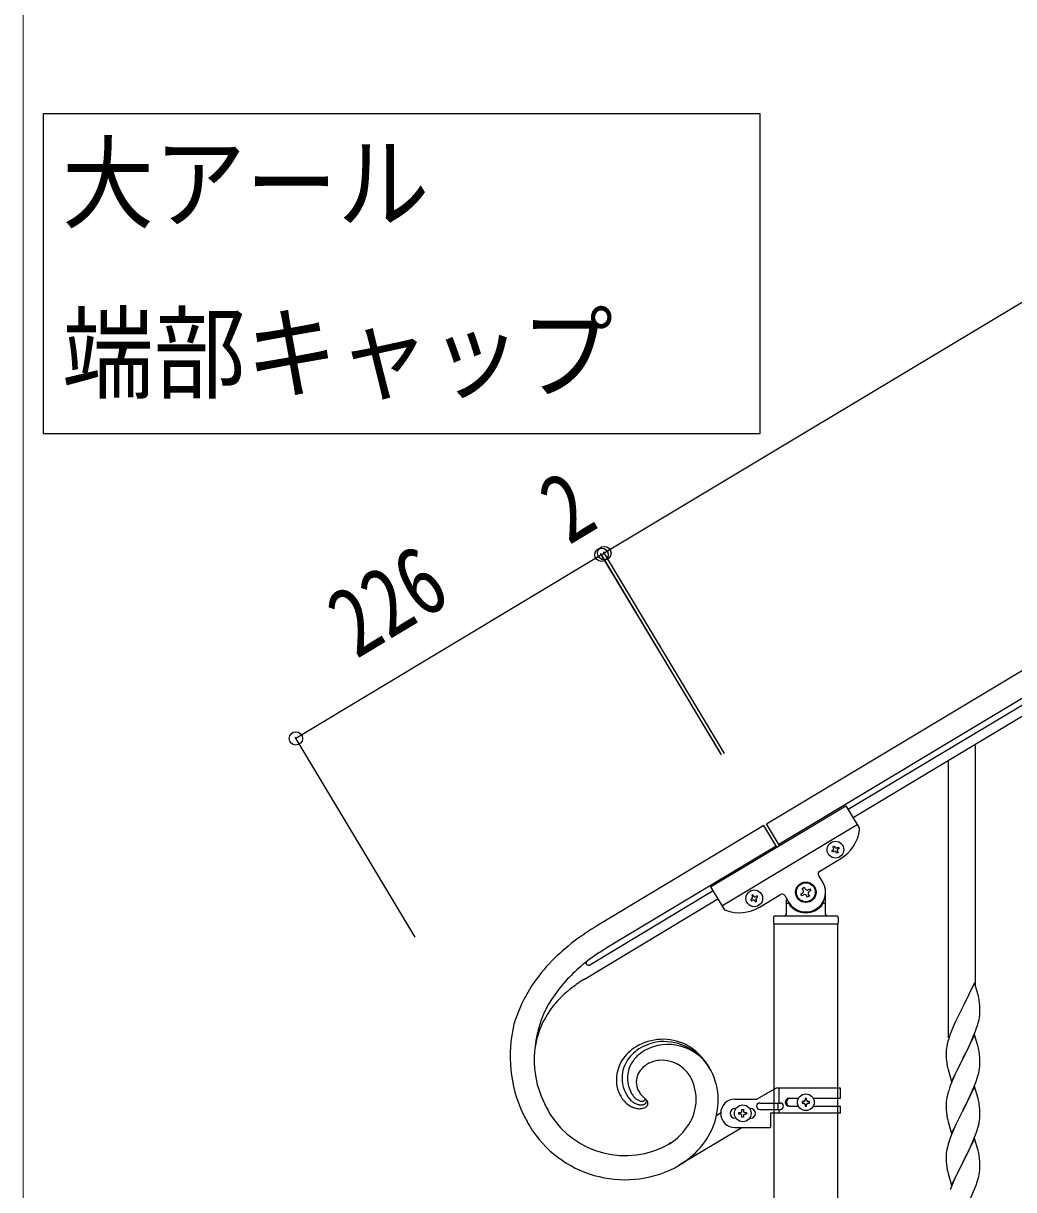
# Model space of a CAD drawing. Units: millimetres, scale not verified. Extents: x -4015 to 4015, y -2862 to 2860.
# Drawn here: x -3965 to -3337, y -1428 to -689 of the extents above; entities that cross this region are included whole.
import ezdxf
from ezdxf.enums import TextEntityAlignment as Align

# ---------------------------------------------------------------- set-up
doc = ezdxf.new("R2010")
doc.units = ezdxf.units.MM
doc.header["$LTSCALE"] = 10
doc.layers.add('0-3_YKK_A1', color=4, linetype='Continuous')
doc.layers.add('0-4_YKK_D', color=6, linetype='Continuous')
doc.layers.add('0-5_YKK_ZWAK', color=92, linetype='Continuous', lineweight=18)
doc.styles.add('ＭＳ ゴシック', font='')
doc.styles.get('ＭＳ ゴシック').set_extended_font_data('MS Gothic')

msp = doc.modelspace()

# ---------------------------------------------------------------- linework, layer by layer
at = {"layer": '0-3_YKK_A1'}
for p, q in [((-3494.07, -1196.45), (-2547.71, -628.71)), ((-3486.36, -1209.31), (-2539.99, -641.58)), ((-2628, -699.04), (-3442.28, -1187.54)), ((-2624.91, -704.18), (-3439.19, -1192.68)), ((-3361.67, -1299.33), (-3361.67, -1146.86)), ((-3378.67, -1332.25), (-3378.67, -1157.08)), ((-3529.54, -1236.47), (-3443.79, -1185.02)), ((-3443.79, -1185.02), (-3435.39, -1199.02)), ((-3495.72, -1197.52), (-3601.32, -1260.97)), ((-3522.34, -1248.47), (-3436.59, -1197.03)), ((-3487.48, -1211.23), (-3495.72, -1197.52)), ((-3485.81, -1210.23), (-3494.07, -1196.45)), ((-3449.41, -1211.74), (-3448.58, -1211.24)), ((-3460.34, -1226.44), (-3447.05, -1218.46)), ((-3451.38, -1214.04), (-3452.2, -1214.54)), ((-3458.45, -1233.47), (-3461.03, -1229.18)), ((-3527.96, -1239.05), (-3606.11, -1286.01)), ((-3529.54, -1236.47), (-3521.15, -1250.46)), ((-3498.5, -1249.33), (-3485.21, -1241.36)), ((-3470.53, -1241.48), (-3471.66, -1242.16)), ((-3467.82, -1238.32), (-3466.68, -1237.64)), ((-3456.67, -1253.9), (-3456.67, -1239.9)), ((-3609.41, -1294.92), (-3524.91, -1244.15)), ((-3503.33, -1244.09), (-3504.15, -1244.58)), ((-3500.36, -1243.43), (-3499.54, -1242.93)), ((-3482.47, -1242.04), (-3479.89, -1246.33)), ((-3481.67, -1244.45), (-3481.67, -1253.9)), ((-3480.67, -1246.9), (-3480.4, -1246.9)), ((-3457.67, -1246.9), (-3457.95, -1246.9)), ((-3489.67, -1255.9), (-3489.67, -1259.4)), ((-3488.67, -1254.9), (-3449.67, -1254.9)), ((-3448.67, -1255.9), (-3448.67, -1259.4)), ((-3489.42, -1259.9), (-3489.42, -1832.77)), ((-3489.42, -1259.9), (-3448.92, -1259.9)), ((-3489.17, -1259.9), (-3449.17, -1259.9)), ((-3448.92, -1833.56), (-3448.92, -1259.9)), ((-3600.19, -1278.03), (-3593.59, -1273.83)), ((-3608, -1283.72), (-3607.98, -1283.69)), ((-3607.9, -1283.62), (-3607.8, -1283.53)), ((-3579.91, -1366.96), (-3579.38, -1367.87)), ((-3579.91, -1366.96), (-3579.38, -1367.87)), ((-3488.03, -1364), (-3500.16, -1371)), ((-3447.16, -1364), (-3488.03, -1364)), ((-3486.13, -1373.5), (-3486.13, -1364)), ((-3447.16, -1370.5), (-3447.16, -1364)), ((-3570.8, -1370.92), (-3571.02, -1370.74)), ((-3514.16, -1371), (-3500.16, -1371)), ((-3498.36, -1373.5), (-3485.28, -1373.5)), ((-3486.68, -1377.5), (-3486.68, -1373.5)), ((-3479.75, -1370.5), (-3473.83, -1370.5)), ((-3470.6, -1372.52), (-3471.56, -1372.52)), ((-3467.72, -1373.48), (-3466.76, -1373.48)), ((-3464.48, -1370.5), (-3447.16, -1370.5)), ((-3525.59, -1381.13), (-3522.95, -1379.54)), ((-3513.52, -1377), (-3514.16, -1377)), ((-3510.6, -1380.48), (-3511.56, -1380.48)), ((-3507.72, -1379.52), (-3506.76, -1379.52)), ((-3504.79, -1377), (-3504.16, -1377)), ((-3498.36, -1377.5), (-3485.28, -1377.5)), ((-3491.66, -1380), (-3491.66, -1389)), ((-3447.16, -1380), (-3491.66, -1380)), ((-3486.13, -1380), (-3486.13, -1377.5)), ((-3479.75, -1375.5), (-3473.83, -1375.5)), ((-3464.48, -1375.5), (-3447.16, -1375.5)), ((-3447.16, -1380), (-3447.16, -1375.5)), ((-3379.87, -1380.81), (-3379.73, -1381.79)), ((-3510.19, -1389.37), (-3549.43, -1412.95)), ((-3513.52, -1383), (-3514.16, -1383)), ((-3514.16, -1389), (-3491.66, -1389)), ((-3504.79, -1383), (-3504.16, -1383)), ((-3554.48, -1398.56), (-3556.02, -1399.54)), ((-3552.26, -1414.56), (-3549.43, -1412.95)), ((-3552.26, -1414.56), (-3549.43, -1412.95)), ((-3379.87, -1413.67), (-3379.73, -1414.66))]:
    msp.add_line(p, q, dxfattribs=at)
msp.add_lwpolyline([(-3952.72, -746.53), (-3952.72, -949.08), (-3498.16, -949.08), (-3498.16, -746.53)], close=True, dxfattribs=at)
for points in [[(-3600.19, -1278.03), (-3593.59, -1273.83), (-3488, -1210.38)], [(-3451.55, -1211.9), (-3452.04, -1211.08), (-3451.22, -1210.59), (-3450.72, -1211.41)], [(-3448.58, -1211.24), (-3448.09, -1212.07), (-3448.91, -1212.56)], [(-3452.2, -1214.54), (-3452.7, -1213.71), (-3451.87, -1213.22)], [(-3449.24, -1213.88), (-3448.75, -1214.7), (-3449.57, -1215.2), (-3450.06, -1214.37)], [(-3502.17, -1242.27), (-3502.67, -1241.45), (-3503.49, -1241.95), (-3503, -1242.77)], [(-3471.66, -1242.16), (-3472.34, -1241.03), (-3471.21, -1240.35)], [(-3470.76, -1238.54), (-3471.44, -1237.41), (-3470.31, -1236.73), (-3469.63, -1237.86)], [(-3467.59, -1241.26), (-3466.91, -1242.39), (-3468.04, -1243.07), (-3468.72, -1241.94)], [(-3466.68, -1237.64), (-3466, -1238.77), (-3467.14, -1239.45)], [(-3504.15, -1244.58), (-3503.66, -1245.4), (-3502.83, -1244.91)], [(-3501.52, -1245.24), (-3501.02, -1246.06), (-3500.2, -1245.57), (-3500.69, -1244.74)], [(-3499.54, -1242.93), (-3500.03, -1242.11), (-3500.86, -1242.6)], [(-3362.27, -1297.31), (-3369.5, -1312.17), (-3369.84, -1312.84), (-3372.66, -1318.48), (-3374.22, -1321.76), (-3375.33, -1324.23), (-3376.8, -1327.75), (-3377.57, -1329.78)], [(-3359.54, -1306.85), (-3359.76, -1305.91), (-3360.01, -1304.95), (-3362.27, -1297.31)], [(-3358.8, -1316.63), (-3358.78, -1315.83), (-3358.78, -1314.69), (-3358.83, -1312.96), (-3358.89, -1311.71), (-3359, -1310.3)], [(-3359.69, -1321.98), (-3359.36, -1320.57), (-3359.09, -1319.2), (-3358.9, -1317.89)], [(-3379.24, -1351.29), (-3378.99, -1352.25), (-3376.72, -1359.89), (-3369.5, -1345.04), (-3369.33, -1344.71), (-3367.61, -1341.32), (-3366.11, -1338.26), (-3364.99, -1335.92), (-3363.88, -1333.47), (-3362.81, -1330.96), (-3361.61, -1327.92), (-3360.88, -1325.91), (-3360.39, -1324.41)], [(-3362.27, -1330.17), (-3369.5, -1345.04), (-3369.66, -1345.37), (-3372.45, -1350.9), (-3373.77, -1353.67), (-3374.22, -1354.63), (-3375.97, -1358.6), (-3377, -1361.13), (-3377.57, -1362.65)], [(-3359.54, -1339.71), (-3359.76, -1338.78), (-3360.01, -1337.82), (-3362.27, -1330.17)], [(-3378.6, -1332.79), (-3379.04, -1334.26), (-3379.53, -1336.17), (-3379.82, -1337.55), (-3380.04, -1338.88)], [(-3380.17, -1340.16), (-3380.21, -1340.97), (-3380.22, -1341.37), (-3380.2, -1343.23), (-3380.17, -1344.24), (-3380.12, -1345.18), (-3380.02, -1346.62), (-3379.87, -1347.94), (-3379.73, -1348.93)], [(-3379.24, -1384.16), (-3378.92, -1385.36), (-3376.72, -1392.76), (-3369.5, -1377.9), (-3369.33, -1377.57), (-3367.61, -1374.19), (-3366.11, -1371.13), (-3364.99, -1368.78), (-3363.45, -1365.34), (-3362.6, -1363.33), (-3361.23, -1359.78), (-3360.55, -1357.78), (-3360.09, -1356.3), (-3359.57, -1354.37), (-3359.26, -1352.98), (-3359.02, -1351.62), (-3358.86, -1350.33), (-3358.8, -1349.5), (-3358.78, -1348.7), (-3358.78, -1347.55), (-3358.83, -1345.83), (-3358.89, -1344.58), (-3359, -1343.17)], [(-3362.27, -1363.05), (-3369.5, -1377.9), (-3369.84, -1378.58), (-3372.66, -1384.22), (-3374, -1387.02), (-3375.33, -1389.96), (-3376.6, -1392.98), (-3377.39, -1395.01), (-3378.11, -1397.03), (-3378.9, -1399.51), (-3379.42, -1401.43), (-3379.73, -1402.83), (-3379.97, -1404.18), (-3380.13, -1405.48), (-3380.19, -1406.31), (-3380.22, -1407.11), (-3380.2, -1408.97), (-3380.17, -1409.98), (-3380.12, -1410.92), (-3380.04, -1412.08)], [(-3378.6, -1365.65), (-3379.04, -1367.12), (-3379.42, -1368.56), (-3379.73, -1369.96), (-3379.97, -1371.31), (-3380.13, -1372.61), (-3380.19, -1373.44), (-3380.22, -1374.24), (-3380.2, -1376.1), (-3380.17, -1377.11), (-3380.12, -1378.05), (-3380.04, -1379.21)], [(-3359.54, -1372.59), (-3359.76, -1371.65), (-3360.01, -1370.69), (-3362.27, -1363.05)], [(-3571.78, -1371.94), (-3571.75, -1371.92), (-3571.71, -1371.89)], [(-3571.78, -1371.94), (-3571.75, -1371.92), (-3571.71, -1371.89)], [(-3571.49, -1371.72), (-3571.46, -1371.69), (-3571.38, -1371.61)], [(-3571.49, -1371.72), (-3571.46, -1371.69), (-3571.38, -1371.61)], [(-3471.56, -1372.52), (-3471.56, -1373.48), (-3470.6, -1373.48)], [(-3468.68, -1371.56), (-3468.68, -1370.6), (-3469.64, -1370.6), (-3469.64, -1371.56)], [(-3469.64, -1374.44), (-3469.64, -1375.4), (-3468.68, -1375.4), (-3468.68, -1374.44)], [(-3466.76, -1373.48), (-3466.76, -1372.52), (-3467.72, -1372.52)], [(-3511.56, -1380.48), (-3511.56, -1379.52), (-3510.6, -1379.52)], [(-3509.64, -1378.56), (-3509.64, -1377.6), (-3508.68, -1377.6), (-3508.68, -1378.56)], [(-3508.68, -1381.44), (-3508.68, -1382.4), (-3509.64, -1382.4), (-3509.64, -1381.44)], [(-3506.76, -1379.52), (-3506.76, -1380.48), (-3507.72, -1380.48)], [(-3379.24, -1417.03), (-3378.99, -1417.98), (-3378.92, -1418.23), (-3376.72, -1425.63), (-3369.5, -1410.77), (-3369.33, -1410.44), (-3366.55, -1404.9), (-3365.44, -1402.6), (-3364.77, -1401.17), (-3363.45, -1398.21), (-3362.6, -1396.19), (-3361.23, -1392.65), (-3360.55, -1390.65), (-3360.09, -1389.17), (-3359.57, -1387.24), (-3359.26, -1385.85), (-3359.02, -1384.49), (-3358.86, -1383.2), (-3358.8, -1382.37), (-3358.78, -1381.57), (-3358.78, -1380.42), (-3358.83, -1378.7), (-3358.89, -1377.45), (-3359, -1376.04)], [(-3362.27, -1395.91), (-3369.5, -1410.77), (-3369.66, -1411.1), (-3372.66, -1417.09), (-3374, -1419.89), (-3375.33, -1422.83), (-3376.8, -1426.36), (-3377.57, -1428.39)], [(-3359.54, -1405.45), (-3359.76, -1404.51), (-3360.01, -1403.56), (-3362.27, -1395.91)], [(-3379.45, -1448.96), (-3379.24, -1449.9), (-3378.92, -1451.1), (-3376.72, -1458.5), (-3369.5, -1443.64), (-3369.33, -1443.31), (-3364.77, -1434.04), (-3363.45, -1431.08), (-3362.19, -1428.05), (-3361.23, -1425.52), (-3360.55, -1423.51), (-3360.09, -1422.04), (-3359.57, -1420.11), (-3359.26, -1418.71), (-3359.02, -1417.36), (-3358.86, -1416.07), (-3358.8, -1415.24), (-3358.78, -1414.44), (-3358.78, -1413.29), (-3358.83, -1411.56), (-3358.89, -1410.32), (-3359, -1408.91)]]:
    msp.add_lwpolyline(points, dxfattribs=at)
for centre, radius in [((-3450.39, -1212.89), 5.3), ((-3469.17, -1239.9), 6.5), ((-3469.17, -1239.9), 6), ((-3501.84, -1243.76), 5.3), ((-3509.16, -1380), 5.3), ((-3469.16, -1373), 5.3)]:
    msp.add_circle(centre, radius, dxfattribs=at)
for centre, radius, start, end in [((-3459.91, -1197.03), 25, 300.96, 352.46005), ((-3437.11, -1200.04), 2, 352.46005, 30.96), ((-3452.37, -1212.4), 0.96, 300.96, 30.96), ((-3449.9, -1210.91), 0.96, 210.96, 300.96), ((-3450.89, -1214.87), 0.96, 30.96, 120.96), ((-3448.42, -1213.38), 0.96, 120.96, 210.96), ((-3459.31, -1228.15), 2, 120.96, 210.96), ((-3469.17, -1239.9), 12.5, 210.96, 30.96), ((-3484.18, -1243.07), 2, 30.96, 120.96), ((-3471.89, -1239.22), 1.32, 300.96, 30.96), ((-3469.85, -1242.62), 1.32, 30.96, 120.96), ((-3468.49, -1237.18), 1.32, 210.96, 300.96), ((-3466.46, -1240.58), 1.32, 120.96, 210.96), ((-3503.82, -1243.26), 0.96, 300.96, 30.96), ((-3502.34, -1245.73), 0.96, 30.96, 120.96), ((-3501.35, -1241.78), 0.96, 210.96, 300.96), ((-3499.87, -1244.25), 0.96, 120.96, 210.96), ((-3480.67, -1247.9), 1, 90, 180), ((-3480.4, -1247.4), 0.5, 33.74899, 90), ((-3469.17, -1239.9), 13, 213.74899, 326.25101), ((-3457.95, -1247.4), 0.5, 90, 146.25101), ((-3457.67, -1247.9), 1, 0, 90), ((-3519.43, -1249.43), 2, 210.96, 249.45995), ((-3511.36, -1227.89), 25, 249.45995, 300.96), ((-3488.67, -1255.9), 1, 90, 180), ((-3482.67, -1253.9), 1, 270, 0), ((-3455.67, -1253.9), 1, 180, 270), ((-3449.67, -1255.9), 1, 0, 90), ((-3483.71, -1450.5), 223.06, 121.81931, 126.40237), ((-3483.71, -1450.5), 223.06, 121.81935, 126.4024), ((-3489.17, -1259.4), 0.5, 180, 270), ((-3449.17, -1259.4), 0.5, 270, 0), ((-3518.18, -1396.18), 158.94, 128.02465, 134.89808), ((-3518.18, -1396.18), 158.94, 128.02465, 134.89808), ((-3495.35, -1428.54), 183.43, 124.8606, 129.44365), ((-3495.35, -1428.54), 183.43, 124.8606, 129.44365), ((-3540.35, -1369.34), 124.33, 136.39222, 145.55466), ((-3540.35, -1369.34), 124.33, 136.39203, 145.55447), ((-3606.86, -1284.72), 1.52, 150.14474, 210.58304), ((-3606.38, -1285.07), 2.12, 143.88077, 148.46382), ((-3606.89, -1284.72), 1.5, 210.99996, 301.00004), ((-3605.4, -1285.94), 3.42, 139.47981, 141.77156), ((-3606.13, -1285.51), 2.6, 133.22105, 135.51281), ((-3499.4, -1412.96), 168.96, 131.73736, 136.32041), ((-3499.4, -1412.96), 168.96, 131.73736, 136.32041), ((-3561.33, -1351.54), 97, 147.21468, 163.23137), ((-3561.33, -1351.54), 97, 147.21468, 163.23137), ((-3530.3, -1375.97), 121.18, 138.88224, 145.75567), ((-3530.3, -1375.97), 121.18, 138.88195, 145.75538), ((-3554.77, -1378.73), 100.36, 128.87452, 135.74796), ((-3542.63, -1402.02), 126.22, 121.94586, 126.52892), ((-3570.14, -1345.57), 71.2, 147.93262, 193.17235), ((-3570.14, -1345.57), 71.2, 147.93262, 193.17235), ((-3401.01, -1315.55), 42.37, 9.56725, 11.859), ((-3583.34, -1347.84), 58.38, 137.90169, 171.17014), ((-3403.86, -1315.16), 45.12, 6.17603, 8.46779), ((-3420.79, -1305.7), 63.23, 342.78424, 345.07599), ((-3390.22, -1314.64), 31.49, 354.07159, 356.36334), ((-3570.54, -1343.81), 86.08, 166.38917, 204.98135), ((-3570.54, -1343.81), 86.08, 166.38917, 204.98135), ((-3302.97, -1357.03), 79.42, 159.93435, 162.22611), ((-3561.84, -1362.18), 28.63, 121.50226, 146.61146), ((-3559.75, -1366.57), 33.47, 64.47697, 120.62195), ((-3557.74, -1367.53), 33.2, 96.71872, 119.56109), ((-3556.55, -1367.35), 30.95, 31.69478, 118.90042), ((-3556.53, -1367.17), 30.8, 31.88331, 119.08894), ((-3559.51, -1368.66), 34.16, 30.96175, 93.53073), ((-3563.62, -1370.13), 38.4, 43.25622, 61.5519), ((-3563.47, -1358.62), 22.46, 138.85947, 168.48712), ((-3559.35, -1360.72), 23.86, 134.29597, 152.59166), ((-3559.35, -1360.72), 23.86, 134.2954, 152.59108), ((-3558.83, -1363.55), 29.21, 121.54254, 137.55923), ((-3552.6, -1370.04), 35.28, 122.40672, 131.56916), ((-3552.6, -1370.04), 35.28, 122.40693, 131.56937), ((-3577.25, -1380.27), 55.31, 32.07775, 41.24019), ((-3348.23, -1342.77), 32.04, 173.03232, 175.32407), ((-3401.13, -1348.42), 42.49, 9.53591, 11.82766), ((-3403.73, -1348.02), 45, 6.19632, 8.48807), ((-3565.1, -1358.95), 24.15, 148.73673, 191.7686), ((-3562.49, -1357.71), 19.72, 156.16042, 207.97147), ((-3562.49, -1357.71), 19.72, 156.15925, 207.97031), ((-3559.68, -1364.33), 18.49, 130.28605, 144.02058), ((-3559.68, -1364.33), 18.49, 130.28533, 144.01985), ((-3552.37, -1375.52), 31.8, 122.72218, 127.30523), ((-3552.36, -1375.52), 31.8, 122.72186, 127.30491), ((-3560.03, -1366.16), 19.83, 95.86079, 118.70316), ((-3560.61, -1367.63), 21.24, 31.73874, 96.42738), ((-3567.84, -1372.61), 43.29, 4.98152, 30.09071), ((-3567.84, -1372.61), 43.29, 4.98152, 30.09071), ((-3320.36, -1337.86), 60.39, 190.55951, 192.85127), ((-3563.75, -1357.34), 21.96, 171.59503, 210.18721), ((-3564.55, -1360.25), 12.16, 146.10523, 200.08816), ((-3564.55, -1360.25), 12.16, 146.10687, 200.0898), ((-3568.89, -1371.14), 30.15, 330.84699, 29.14386), ((-3557.87, -1337.52), 85.14, 196.56915, 210.30367), ((-3557.87, -1337.52), 85.14, 196.56915, 210.30367), ((-3565.41, -1357.37), 24.22, 195.58437, 209.31889), ((-3558.62, -1356.57), 19.04, 204.35025, 213.51269), ((-3558.62, -1356.57), 19.04, 204.34648, 213.50892), ((-3550.56, -1348.9), 30.07, 217.22274, 221.8058), ((-3550.56, -1348.9), 30.07, 217.22274, 221.8058), ((-3302.97, -1389.9), 79.42, 159.93435, 162.22611), ((-3567.32, -1357.51), 22.51, 211.3841, 220.54654), ((-3570.09, -1359.2), 19.3, 222.08275, 233.53237), ((-3563.43, -1356.27), 22.79, 212.1138, 218.98723), ((-3572.1, -1360.66), 16.95, 236.04138, 247.491), ((-3568.53, -1359.57), 16.77, 221.19588, 230.35832), ((-3568.96, -1361.43), 12.25, 211.72659, 227.74328), ((-3568.96, -1361.43), 12.25, 211.7299, 227.7466), ((-3570.29, -1360.75), 14.74, 232.69227, 241.85471), ((-3571.32, -1361.07), 14, 244.93834, 251.81177), ((-3570.06, -1361.99), 11.11, 229.98972, 239.15216), ((-3570.06, -1361.99), 11.11, 229.98972, 239.15216), ((-3569.84, -1360.46), 12.55, 241.85684, 246.43989), ((-3569.84, -1360.46), 12.55, 241.8664, 246.44945), ((-3573.11, -1365.17), 9.55, 254.36756, 261.24099), ((-3571.47, -1362.88), 9.69, 249.56325, 254.1463), ((-3571.47, -1362.89), 9.69, 249.55206, 254.13511), ((-3573.53, -1365.89), 8.78, 263.22737, 270.1008), ((-3572.45, -1365.09), 7.31, 256.84369, 261.42675), ((-3572.45, -1365.09), 7.31, 256.84369, 261.42675), ((-3572.69, -1364.26), 8.1, 263.94638, 266.23813), ((-3572.69, -1364.26), 8.1, 263.94638, 266.23813), ((-3573.77, -1367.91), 6.77, 272.18489, 279.05832), ((-3573.13, -1364.76), 7.58, 269.31189, 271.60364), ((-3573.13, -1364.76), 7.58, 269.33109, 271.62285), ((-3549.55, -1345.43), 33.19, 225.10995, 229.69301), ((-3549.55, -1345.43), 33.19, 225.10581, 229.68886), ((-3573.57, -1365.28), 7.08, 275.24281, 277.53457), ((-3573.56, -1365.29), 7.08, 275.22596, 277.51771), ((-3573.81, -1369.06), 5.65, 281.25501, 290.41745), ((-3573.25, -1369.05), 3.31, 280.67036, 285.25341), ((-3573.25, -1369.05), 3.31, 280.68375, 285.2668), ((-3573.24, -1369.65), 2.73, 288.43434, 295.30777), ((-3573.24, -1369.65), 2.73, 288.43434, 295.30777), ((-3573, -1370.41), 1.96, 298.38908, 300.68083), ((-3573, -1370.41), 1.95, 298.38532, 300.67708), ((-3575.56, -1366.4), 6.71, 301.98944, 304.2812), ((-3575.56, -1366.4), 6.71, 301.98944, 304.2812), ((-3574.74, -1367.9), 7.07, 294.24605, 298.8291), ((-3576.01, -1366.31), 7.04, 307.60464, 309.89639), ((-3576.01, -1366.31), 7.04, 307.61012, 309.90188), ((-3575.07, -1368.01), 5.15, 315.61627, 317.90803), ((-3573.48, -1369.5), 2.98, 314.78596, 319.36902), ((-3575.84, -1366.96), 8.44, 302.23018, 304.52193), ((-3573.29, -1369.76), 2.67, 320.17051, 324.75356), ((-3572.97, -1370.01), 2.26, 320.79224, 325.37529), ((-3572.54, -1370.36), 1.71, 326.72636, 333.59979), ((-3572.54, -1370.36), 1.71, 326.72636, 333.59979), ((-3575.84, -1367.79), 7.77, 307.98944, 310.28119), ((-3575.64, -1375.88), 6.92, 45.79952, 48.09127), ((-3571.21, -1370.91), 0.253, 343.4607, 41.75757), ((-3571.21, -1370.91), 0.262, 340.6717, 41.11001), ((-3571.86, -1370.76), 0.923, 337.02007, 346.18251), ((-3572, -1370.7), 1.07, 337.31165, 344.18508), ((-3573.59, -1373.55), 3.82, 36.58928, 43.46271), ((-3573.88, -1370.5), 4.44, 313.71468, 318.29773), ((-3579.77, -1380.79), 13.34, 45.4426, 47.73436), ((-3572.67, -1371.76), 2.71, 321.14622, 328.01965), ((-3573.06, -1373), 3.07, 27.34531, 34.21874), ((-3576.04, -1376.57), 7.72, 38.63472, 43.21777), ((-3571.93, -1372.35), 1.77, 331.45187, 25.4348), ((-3575.7, -1375.93), 7.06, 31.69247, 36.27552), ((-3574.2, -1374.7), 5.15, 21.88965, 28.76308), ((-3571.92, -1373.67), 2.65, 327.94551, 19.75657), ((-3571.79, -1371.07), 47.13, 319.67453, 2.7064), ((-3571.79, -1371.07), 47.13, 319.67453, 2.7064), ((-3514.16, -1380), 9, 90, 270), ((-3498.36, -1375.5), 2, 90, 270), ((-3485.28, -1375.5), 2, 270, 90), ((-3479.75, -1373), 2.5, 90, 270), ((-3479, -1373), 2.5, 90, 270), ((-3470.6, -1371.56), 0.96, 270, 0), ((-3470.6, -1374.44), 0.96, 0, 90), ((-3467.72, -1371.56), 0.96, 180, 270), ((-3467.72, -1374.44), 0.96, 90, 180), ((-3401.01, -1381.29), 42.37, 9.56725, 11.859), ((-3403.86, -1380.9), 45.12, 6.17603, 8.46779), ((-3445.42, -1275.73), 228.42, 207.20657, 209.49832), ((-3445.42, -1275.73), 228.42, 207.20657, 209.49832), ((-3583.69, -1350.45), 56.35, 212.20274, 299.40838), ((-3583.69, -1350.45), 56.35, 212.20295, 299.40859), ((-3574.23, -1364.55), 12.56, 249.69947, 263.43399), ((-3574.75, -1365.94), 11.12, 265.25225, 276.70187), ((-3575.17, -1366.98), 10.15, 279.75411, 291.20373), ((-3575.96, -1366.79), 10.63, 294.79667, 299.37972), ((-3573.13, -1372.23), 4.51, 302.03858, 313.4882), ((-3573.4, -1372.37), 4.6, 317.03556, 323.909), ((-3514.16, -1380), 3, 90, 270), ((-3510.6, -1378.56), 0.96, 270, 0), ((-3510.6, -1381.44), 0.96, 0, 90), ((-3507.72, -1378.56), 0.96, 180, 270), ((-3507.72, -1381.44), 0.96, 90, 180), ((-3504.16, -1380), 3, 270, 90), ((-3340.09, -1375.76), 40.1, 184.93791, 187.22967), ((-3320.36, -1370.73), 60.39, 190.55951, 192.85127), ((-3583.92, -1351.4), 70.65, 211.39444, 296.61757), ((-3583.92, -1351.4), 70.65, 211.39444, 296.61757), ((-3576.97, -1365.65), 39.87, 305.63124, 330.74043), ((-3591.79, -1341.74), 67.97, 301.75134, 304.04309), ((-3583.08, -1359.03), 63.56, 301.96351, 317.9802), ((-3583.08, -1359.03), 63.56, 301.96351, 317.9802), ((-3401.01, -1414.16), 42.37, 9.56725, 11.859), ((-3403.86, -1413.76), 45.12, 6.17603, 8.46779), ((-3340.21, -1408.63), 39.98, 184.9569, 187.24866), ((-3320.36, -1403.6), 60.39, 190.55951, 192.85127)]:
    msp.add_arc(centre, radius, start, end, dxfattribs=at)
at = {"layer": '0-4_YKK_D'}
for p, q in [((-2580.63, -415.29), (-3596.94, -1024.98)), ((-3598.77, -1026.03), (-3792.49, -1142.42)), ((-3523.05, -1152.03), (-3599.28, -1025.17)), ((-3522.54, -1152.89), (-3599.19, -1025.11)), ((-3598.67, -1025.97), (-3596.96, -1024.94)), ((-3520.82, -1151.86), (-3597.47, -1024.08)), ((-3521.34, -1151), (-3597.45, -1024.13)), ((-3716.77, -1268.43), (-3793, -1141.57))]:
    msp.add_line(p, q, dxfattribs=at)
for centre in [(-3598.77, -1026.03), (-3598.67, -1025.97), (-3596.96, -1024.94), (-3596.94, -1024.98), (-3792.49, -1142.42)]:
    msp.add_circle(centre, 4.25, dxfattribs=at)
at = {"layer": '0-5_YKK_ZWAK', "color": 7}
msp.add_line((-3965.28, -2489.9), (-3965.28, 2810.1), dxfattribs=at)

# ---------------------------------------------------------------- texts
at = {"layer": '0-3_YKK_A1', "style": 'ＭＳ ゴシック', "width": 0.9}
for s, p in [('大アール', (-3940.69, -828.35)), ('端部キャップ', (-3940.69, -936.14))]:
    msp.add_text(s, height=47.42, dxfattribs=at).set_placement(p, align=Align.BOTTOM_LEFT)
at = {"layer": '0-4_YKK_D', "style": 'ＭＳ ゴシック', "width": 0.8}
for s, rotation, p in [('2', 30.959, (-3612.82, -1031.54)), ('226', 31, (-3747.41, -1103.67))]:
    msp.add_text(s, height=43.99, rotation=rotation, dxfattribs=at).set_placement(p, align=Align.BOTTOM_LEFT)

doc.saveas('drawing.dxf')
